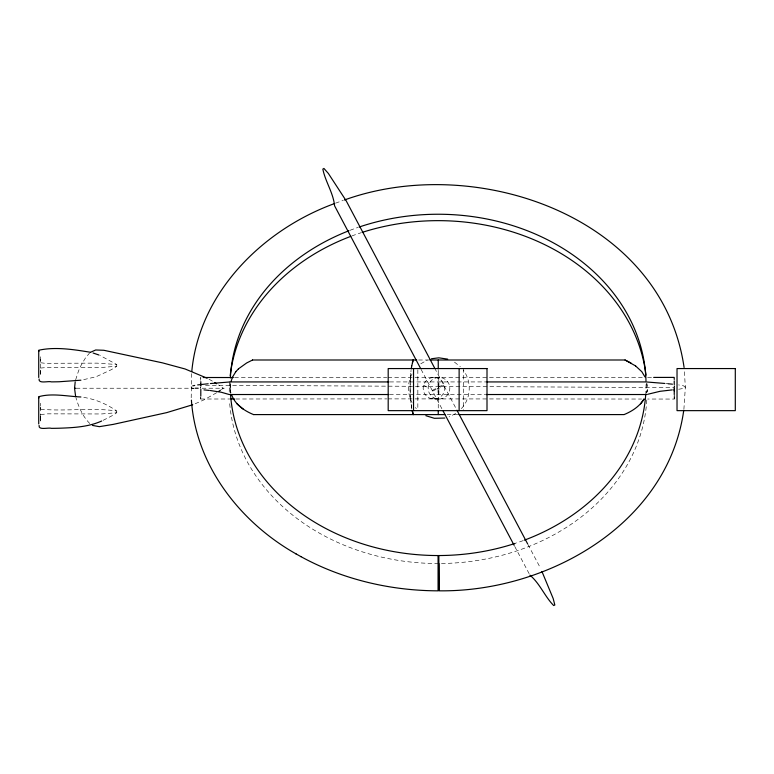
<?xml version="1.0" encoding="UTF-8"?>
<svg xmlns="http://www.w3.org/2000/svg" width="774" height="774" viewBox="0 0 774 774"><rect width="100%" height="100%" fill="white"/><g stroke="black" fill="none" stroke-linecap="round" stroke-linejoin="round"><path stroke-width="0.58" stroke-dasharray="3.87 2.9" d="M40.645 421.066L40.683 417.583M40.683 417.708L40.683 405.944L40.567 408.866M40.645 374.587L40.683 359.475L40.567 362.396M200.698 388.306L200.698 387.242L200.814 388.219M410.162 392.002L410.143 389.545A6.608 0.89 -90 0 1 410.123 388.606L410.056 388.016A10.488 1.413 -90 0 1 410.065 386.836L410.104 385.317M410.123 388.209L410.123 387.813A9.965 1.335 -90 0 1 410.133 386.836L410.152 385.762M674.144 387.89L674.154 385.868M438.074 381.93L438.074 394.527M200.718 380.431L200.756 377.46L200.795 380.053M439.022 387.88L438.945 389.467M674.241 396.24L674.251 395.446M200.795 396.801L200.756 399.065L200.727 396.462M674.241 396.956L674.212 399.065L647.635 399.036M438.839 394.527L438.935 389.632M40.654 373.968L40.683 372.323A44.863 44.863 0 0 0 40.654 370.059L40.635 369.662M40.654 420.437L40.674 419.469M40.674 419.469L40.683 418.792A44.863 44.863 0 0 0 40.654 416.528L40.635 416.141M410.172 385.317L410.114 384.804M410.181 384.804L410.133 384.243M410.201 384.243L410.152 383.604M410.22 383.604L410.23 381.253M410.297 381.253L410.268 380.305M410.336 380.305L410.365 378.157M410.375 379.27L410.713 373.116M410.491 376.986L411.023 370.311L410.926 371.733M191.584 373.619L191.207 397.933M646.609 392.979L647.741 388.209L646.9 383.575M683.887 409.417L685.338 387.339L684.293 369.672M229.859 388.209L230.729 383.575L230.091 390.183M75.659 379.782L78.493 371.065A74.449 74.449 0 0 1 81.318 364.902L85.45 357.956L89.455 353.167M646.58 392.979L647.519 390.183M191.188 386.468L191.275 387.745L194.477 388.848M412.049 373.9C407.288 382.666 407.288 393.792 412.049 402.557M40.567 368.076L47.824 367.369L101.375 367.495L116.748 366.237L115.394 367.224A139.601 139.591 0 0 1 111.137 369.759L96.024 376.774L81.928 380.034M40.567 414.545L47.824 413.838L101.375 413.964L116.748 412.716L115.394 413.703A139.601 139.591 0 0 1 111.137 416.228L102.574 420.611M461.391 408.643C471.066 398.378 471.869 381.292 463.287 370.117M420.746 363.809L427.229 360.142M221.374 389.545L223.251 388.229L218.549 384.939M455.751 413.51L449.104 416.857M216.652 392.718L204.239 399.732L194.632 403.999M443.725 385.239L439.313 387.726M432.231 390.454L443.376 384.562M438.723 388.035L437.194 388.819M40.616 362.745L45.115 363.306L97.031 363.132L116.739 364.515L99.836 355.382M40.616 409.214C65.703 411.555 91.593 407.405 116.739 410.984C106.444 403.873 94.447 398.745 81.928 397.139M432.589 391.131L436.517 389.138M437.039 388.887L436.962 388.925M335.568 203.175L343.308 200.34M436.962 377.886L439.622 377.402M678.643 389.274L683.781 388.364L685.338 387.106L683.49 385.82L678.595 384.91M434.969 399.016L442.38 398.533M418.579 359.997L428.69 359.997M234.58 377.528L386.748 377.615M387.958 377.615L642.797 377.431M647.625 377.431L652.463 377.422M389.728 381.93L485.869 381.93M76.152 388.229L194.322 388.229M202.111 388.229L224.276 388.229M389.506 394.527L484.95 394.527M200.756 399.016L229.743 398.997M235.78 398.997L386.758 398.891M387.968 398.881L641.598 399.036M447.169 414.593L457.773 414.593M205.545 385.268L674.26 387.6L674.26 385.636M430.934 398.639L438.355 399.065M665.853 383.546L668.049 383.759M432.937 377.509L435.598 377.925M423.572 385.249L428.157 387.59M209.028 379.202L213.808 381.94M454.493 362.155L460.366 366.731M89.784 423.523C82.779 416.576 78.706 407.124 75.968 397.778M415.357 407.521L416.335 408.643M434.64 368.056L456.447 409.282M527.974 544.528L540.6 568.406M421.085 369.372L441.993 408.914M514.7 546.376L529.135 573.679M230.062 390.183L231.02 392.979M411.265 405.218L411.884 409.282M411.623 407.917L410.82 401.329M410.878 402.596L410.704 400.1M410.539 397.807L410.636 400.1M410.549 398.929L410.413 395.756A80.312 10.797 90 0 1 410.288 393.279M674.202 399.074L674.164 395.553M410.346 395.756L410.404 396.743M410.22 393.279L410.23 392.002M438.877 382.849L438.974 386.777M410.133 391.46L410.065 389.545M40.683 359.591L40.654 356.746M40.683 406.06L40.654 403.215M463.433 368.559L463.433 409.446M438.248 370.311L438.248 409.282M417.834 369.759L417.834 409.446M116.758 364.496L116.758 366.208M116.758 410.965L116.758 412.677M523.176 540.61A207.925 170.648 0 0 1 516.413 542.98M230.449 393.269A207.925 170.648 0 0 1 230.217 382.646M350.071 230.294A207.925 170.648 0 0 1 357.917 227.45M646.048 384.465A207.925 170.648 0 0 1 645.826 392.728M646.783 399.955A208.883 171.441 0 0 1 439.903 563.52A208.883 171.441 0 0 1 229.655 402.877M229.239 392.205A208.883 171.441 0 0 1 229.839 379.173M351.899 235.935A208.883 171.441 0 0 1 360.965 232.771M646.735 383.362A208.883 171.441 0 0 1 647.006 391.663M433.024 397.294A10.846 10.846 0 0 0 449.82 388.867A10.846 10.846 0 0 0 434.127 378.534A10.846 10.846 0 0 0 433.024 397.294M428.506 397.594A10.807 10.807 0 0 0 444.75 388.306A10.807 10.807 0 0 0 428.583 378.883A10.807 10.807 0 0 0 428.506 397.594"/><path stroke-width="1.16" d="M200.814 389.283L200.795 396.094M438.074 555.539L438.065 590.833C390.464 590.707 342.64 579.494 300.796 556.564M438.964 590.446L438.839 563.53M674.26 388.577L674.251 394.566M200.708 385.104L200.708 384.059M674.241 379.424L674.202 377.402L653.672 377.422M75.659 396.685L74.546 388.229L75.194 381.95M191.788 371.414C199.257 292.495 262.618 229.81 334.455 203.581M683.723 410.51C667.546 525.043 546.347 592.274 438.964 590.814L438.964 590.804M411.284 368.869L411.439 367.408M411.507 367.408L411.7 365.928M411.758 365.928L413.123 359.997M412.387 362.948L413.181 359.997M231.136 381.253L232.568 376.986L235.789 371.733M39.097 378.989C38.226 384.185 48.598 380.731 51.452 381.872A336.903 336.903 0 0 0 59.308 381.746L80.902 380.198M39.097 425.468C38.226 430.654 48.598 427.209 51.452 428.341A336.903 336.884 0 0 0 59.308 428.216C73.636 427.712 88.42 426.977 101.694 421.017M640.562 403.893L644.132 398.929C639.614 406.398 632.01 411.333 624.067 414.593L458.953 414.593M235.76 371.733L238.45 368.869M238.421 368.869L246.683 362.948L252.585 359.997M90.442 352.325L95.666 349.983L103.803 350.274L162.395 362.842L185.112 368.985L207.113 378.215M218.549 391.518L220.435 390.202M192.726 404.734L166.758 412.61L113.391 424.355L99.372 426.668L92.445 425.419M647.935 394.227L660.048 391.305L672.287 389.893M344.44 199.982C475.004 152.855 662.031 215.762 684.09 367.466M431.476 358.739L438.858 357.83L447.691 359.136M192.755 385.82L194.719 385.452M444.798 418.047L434.398 418.308L425.864 415.715M197.651 384.91L208.196 383.759M210.393 383.546L230.197 381.93L388.867 381.93M252.556 359.997L416.76 359.997M429.88 359.997L625.044 359.997L635.599 365.928M203.175 377.509L233.371 377.528M486.885 381.93L646.048 381.93L664.76 383.449M74.556 388.229L75.591 388.229M195.29 388.229L198.212 388.229M388.645 394.527L229.239 394.527L221.209 392.224L210.344 390.541M485.966 394.527L647.006 394.527M230.952 398.997L234.57 398.997M253.533 414.593L444.866 414.593M668.049 383.759L672.442 384.185M203.959 389.893L209.28 390.435M80.902 396.985C67.203 396.365 51.8 392.921 38.729 396.714L38.729 423.949M90.094 352.218C73.482 349.451 54.925 346.617 38.729 350.245L38.729 377.48M93.083 353.012L98.908 354.995M253.562 414.593C244.313 410.83 235.161 404.589 231.62 394.846M625.015 359.997L630.916 362.948M191.41 400.139C195.832 465.571 240.201 522.392 296.007 553.874M295.794 553.749L301.009 556.68M214.756 382.54L216.652 383.74M635.58 365.928L641.84 371.733L645.013 376.986M237.067 403.893L243.404 409.282M529.909 575.14C539.933 583.519 544.683 596.425 553.662 605.529L554.832 605.016L553.187 598.563L541.926 571.464M434.64 368.056L346.191 200.805L328.34 173.424L323.929 168.442L322.845 169.119C325.322 181.658 333.313 192.852 334.6 205.845L420.65 368.559M456.931 410.201L527.665 543.938M443.047 410.897L514.149 545.331M38.729 350.777L38.942 351.386M38.729 397.246L38.942 397.855M413.258 414.593L412.174 410.626M413.316 414.593L412.232 410.626M674.241 380.905L674.26 384.639M438.839 555.539L438.974 590.291M200.805 381.64L200.814 386.197M674.154 388.867L674.154 390.831M459.127 368.559L459.127 410.646M438.248 359.997L438.248 368.869M438.248 410.626L438.248 414.593M413.529 368.559L413.529 410.646M645.758 393.908A207.925 170.648 0 0 1 524.298 540.194M515.281 543.358A207.925 170.648 0 0 1 230.526 394.45M230.371 377.925A207.925 170.648 0 0 1 348.958 230.729M359.049 227.063A207.925 170.648 0 0 1 645.99 380.924M230.197 375.68A208.883 171.441 0 0 1 350.786 236.36M362.087 232.413A208.883 171.441 0 0 1 645.98 375.129M487.001 368.559L388.19 368.559L388.19 410.646L487.001 410.646L487.001 368.559M735.3 368.559L677.027 368.559L677.027 410.646L735.3 410.646L735.3 368.559"/></g></svg>
